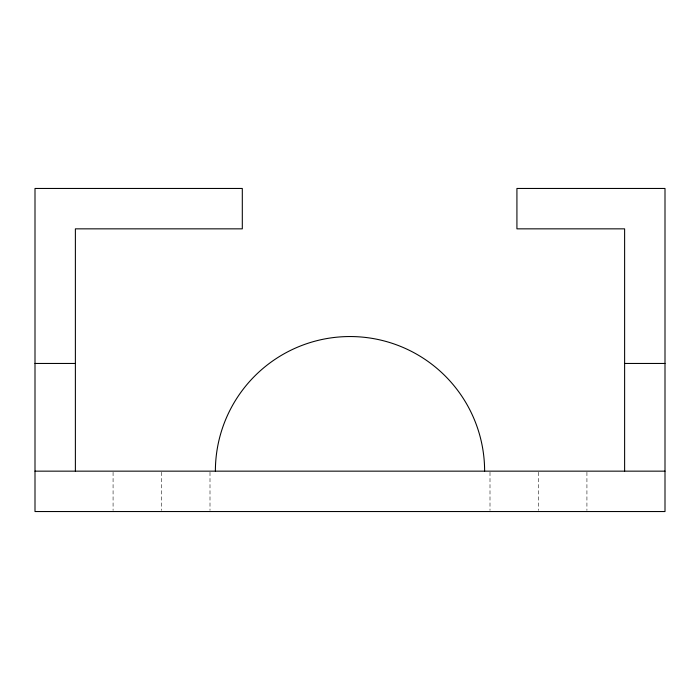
<?xml version="1.0" encoding="UTF-8"?>
<svg xmlns="http://www.w3.org/2000/svg" width="700" height="700" viewBox="0 0 700 700"><rect width="100%" height="100%" fill="white"/><g stroke="black" fill="none" stroke-linecap="round" stroke-linejoin="round"><path stroke-width="0.53" stroke-dasharray="3.5 2.62" d="M586.924 472.246L586.924 510.449M538.457 472.246L538.457 510.449M490 472.246L490 510.449M210 472.246L210 510.449M161.543 472.246L161.543 510.449M113.076 472.246L113.076 510.449"/><path stroke-width="1.05" d="M35 363.457L75.381 363.457M624.619 363.457L665 363.457M35 471.153L665 471.153M624.619 471.153L624.619 228.848L516.924 228.848L516.924 188.457L665 188.457L665 511.543L35 511.543L35 188.457L242.305 188.457L242.305 228.848L75.381 228.848L75.381 471.153M215.381 471.153A134.619 134.619 0 0 1 350 336.543A134.619 134.619 0 0 1 484.619 471.153"/></g></svg>
